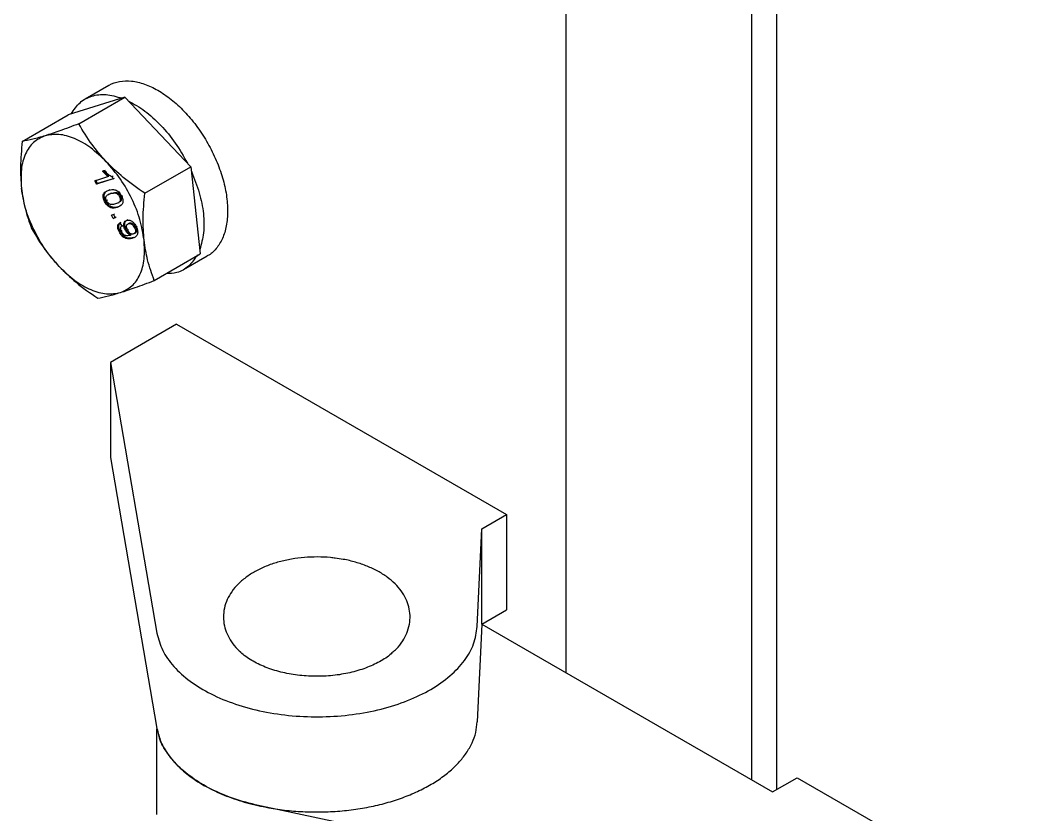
# Model space of a CAD drawing. Header units: millimetres. Extents: x 861 to 27901, y 673 to 17923.
# Drawn here: x 23263.9 to 23402.9, y 7300.6 to 7408.6 of the extents above; entities that cross this region are included whole.
import ezdxf

# ---------------------------------------------------------------- set-up
doc = ezdxf.new("R2010")
doc.units = ezdxf.units.MM
doc.header["$LTSCALE"] = 33.3

msp = doc.modelspace()

# ---------------------------------------------------------------- linework, layer by layer
at = {"color": 7, "linetype": 'Continuous', "lineweight": 25}
for p, q in [((23338.13, 7319.84), (23338.13, 7513.08)), ((23363.35, 7305.28), (23363.35, 7507.74)), ((23366.72, 7507.03), (23366.72, 7303.99)), ((23275.93, 7399.73), (23272.71, 7397.88)), ((23278.12, 7398.14), (23270.43, 7395.74)), ((23271.87, 7394.52), (23278.12, 7398.14)), ((23278.12, 7398.14), (23287.1, 7388.68)), ((23264.17, 7392.13), (23270.43, 7395.74)), ((23280.84, 7385.07), (23287.1, 7388.68)), ((23287.1, 7388.68), (23288.38, 7376.82)), ((23274.04, 7386.78), (23275.82, 7387.34)), ((23276.55, 7387.03), (23274.26, 7386.32)), ((23276.51, 7387.05), (23274.4, 7386.4)), ((23275.08, 7388.07), (23275.35, 7388.16)), ((23275.08, 7388.07), (23275.22, 7388.16)), ((23275.82, 7387.34), (23275.08, 7388.07)), ((23275.96, 7387.42), (23275.22, 7388.16)), ((23275.35, 7388.16), (23275.49, 7388.24)), ((23275.82, 7387.34), (23275.96, 7387.42)), ((23276.54, 7387.41), (23276.4, 7387.33)), ((23276.4, 7387.33), (23276.55, 7387.03)), ((23276.55, 7387.03), (23276.69, 7387.11)), ((23274.04, 7386.78), (23274.18, 7386.86)), ((23274.26, 7386.32), (23274.04, 7386.78)), ((23274.4, 7386.4), (23274.18, 7386.86)), ((23274.26, 7386.32), (23274.4, 7386.4)), ((23275.95, 7385.5), (23276.09, 7385.58)), ((23275.19, 7384.85), (23275.33, 7384.93)), ((23275.76, 7384.13), (23275.62, 7384.05)), ((23275.98, 7384.97), (23275.84, 7384.89)), ((23275.99, 7384.95), (23276.32, 7385.11)), ((23276.32, 7385.11), (23276.18, 7385.03)), ((23277.02, 7385.05), (23277.16, 7385.13)), ((23277.55, 7384.69), (23277.41, 7384.61)), ((23277.67, 7384.69), (23277.81, 7384.77)), ((23275.5, 7384.05), (23275.36, 7383.97)), ((23277.2, 7383.76), (23277.34, 7383.84)), ((23276.29, 7382.1), (23276.58, 7382.2)), ((23276.29, 7382.1), (23276.43, 7382.19)), ((23276.52, 7381.64), (23276.29, 7382.1)), ((23276.81, 7381.73), (23276.52, 7381.64)), ((23276.52, 7381.64), (23276.66, 7381.72)), ((23276.58, 7382.2), (23276.72, 7382.28)), ((23276.58, 7382.2), (23276.81, 7381.73)), ((23276.79, 7381.76), (23276.66, 7381.72)), ((23276.95, 7381.81), (23276.81, 7381.73)), ((23278.38, 7381.41), (23278.52, 7381.49)), ((23277.33, 7379.87), (23277.47, 7379.95)), ((23277.43, 7381.06), (23277.57, 7381.14)), ((23277.43, 7381.06), (23277.69, 7380.6)), ((23277.61, 7379.93), (23277.75, 7380.01)), ((23277.69, 7380.6), (23277.83, 7380.68)), ((23278.14, 7380.15), (23278.28, 7380.23)), ((23278.42, 7380.82), (23278.42, 7380.82)), ((23278.47, 7380.08), (23278.62, 7380.17)), ((23278.73, 7381.02), (23278.59, 7380.94)), ((23279.59, 7380.45), (23279.45, 7380.37)), ((23279.67, 7380.53), (23279.81, 7380.61)), ((23278.79, 7379.38), (23278.93, 7379.46)), ((23278.79, 7379.38), (23278.84, 7379.4)), ((23278.84, 7379.4), (23278.98, 7379.48)), ((23278.93, 7379.46), (23278.98, 7379.48)), ((23279.43, 7379.62), (23279.29, 7379.54)), ((23279.47, 7379.66), (23279.61, 7379.74)), ((23282.12, 7373.21), (23288.38, 7376.82)), ((23286.1, 7374.69), (23289.32, 7376.55)), ((23285.15, 7367.26), (23276.18, 7362.08)), ((23285.15, 7367.26), (23330, 7341.37)), ((23276.18, 7362.08), (23282.48, 7325.24)), ((23276.18, 7362.08), (23276.18, 7349.13)), ((23276.18, 7349.13), (23282.48, 7312.3)), ((23326.63, 7339.43), (23330, 7341.37)), ((23330, 7341.37), (23330, 7328.42)), ((23326.03, 7326.15), (23326.63, 7339.43)), ((23326.63, 7326.48), (23326.63, 7339.43)), ((23326.63, 7326.48), (23330, 7328.42)), ((23326.63, 7326.48), (23326.03, 7313.2)), ((23326.63, 7326.48), (23366.16, 7303.66)), ((23282.4, 7312.24), (23282.4, 7300.59)), ((23366.16, 7303.66), (23369.52, 7305.6)), ((23369.52, 7305.6), (23402.88, 7286.35)), ((23393.91, 7281.17), (23296.71, 7301.71))]:
    msp.add_line(p, q, dxfattribs=at)
for points, knots in [([(23275.94, 7399.72), (23275.95, 7399.74), (23276.36, 7400.07), (23277.4, 7400.32), (23279.01, 7400.41), (23280.78, 7399.99), (23282.61, 7399.15), (23284.44, 7397.89), (23286.21, 7396.26), (23287.84, 7394.33), (23289.28, 7392.17), (23290.46, 7389.86), (23291.36, 7387.48), (23291.93, 7385.13), (23292.15, 7382.89), (23292.01, 7380.85), (23291.53, 7379.07), (23290.69, 7377.67), (23289.92, 7376.83), (23289.38, 7376.61), (23289.3, 7376.58)], [0, 0, 0, 0, 0.002895, 0.064551, 0.126207, 0.187863, 0.249519, 0.311175, 0.372831, 0.434487, 0.496143, 0.557799, 0.619455, 0.681111, 0.742767, 0.804423, 0.866079, 0.927735, 0.989391, 1, 1, 1, 1]), ([(23271.87, 7394.52), (23270.97, 7394.19), (23269.29, 7393.55), (23267.91, 7393.1), (23267.27, 7392.89)], [0, 0, 0, 0, 0.532771, 1, 1, 1, 1]), ([(23275.6, 7389.36), (23274.93, 7390.13), (23273.48, 7391.77), (23272.43, 7393.57), (23271.87, 7394.52)], [0, 0, 0, 0, 0.467229, 1, 1, 1, 1]), ([(23267.27, 7392.89), (23266.69, 7392.72), (23265.46, 7392.36), (23264.62, 7392.21), (23264.17, 7392.13)], [0, 0, 0, 0, 0.467229, 1, 1, 1, 1]), ([(23264.17, 7392.13), (23264.06, 7390.96), (23263.85, 7388.77), (23263.99, 7386.72), (23264.06, 7385.77)], [0, 0, 0, 0, 0.532771, 1, 1, 1, 1]), ([(23280.84, 7385.07), (23279.83, 7385.76), (23277.94, 7387.07), (23276.35, 7388.63), (23275.6, 7389.36)], [0, 0, 0, 0, 0.532771, 1, 1, 1, 1]), ([(23275.35, 7388.16), (23275.51, 7387.98), (23275.85, 7387.61), (23276.22, 7387.42), (23276.4, 7387.33)], [0, 0, 0, 0, 0.500866, 1, 1, 1, 1]), ([(23264.06, 7385.77), (23264.2, 7384.85), (23264.49, 7382.88), (23265.12, 7381.18), (23265.45, 7380.27)], [0, 0, 0, 0, 0.467229, 1, 1, 1, 1]), ([(23275.19, 7384.85), (23275.23, 7384.94), (23275.3, 7385.12), (23275.56, 7385.35), (23275.8, 7385.44), (23275.95, 7385.5)], [0, 0, 0, 0, 0.249754, 0.499871, 1, 1, 1, 1]), ([(23275.95, 7385.5), (23276.08, 7385.53), (23276.35, 7385.6), (23276.73, 7385.58), (23277.05, 7385.44), (23277.3, 7385.26), (23277.51, 7384.99), (23277.62, 7384.79), (23277.67, 7384.69)], [0, 0, 0, 0, 0.250482, 0.500346, 0.631705, 0.750221, 0.874987, 1, 1, 1, 1]), ([(23275.36, 7383.97), (23275.29, 7384.12), (23275.2, 7384.36), (23275.17, 7384.62), (23275.17, 7384.76), (23275.18, 7384.82), (23275.19, 7384.85)], [0, 0, 0, 0, 0.498795, 0.749148, 0.874576, 1, 1, 1, 1]), ([(23275.5, 7384.05), (23275.44, 7384.2), (23275.34, 7384.44), (23275.3, 7384.74), (23275.32, 7384.87), (23275.33, 7384.93)], [0, 0, 0, 0, 0.499036, 0.74951, 1, 1, 1, 1]), ([(23275.33, 7384.93), (23275.37, 7385.02), (23275.44, 7385.2), (23275.57, 7385.31), (23275.64, 7385.36)], [0, 0, 0, 0, 0.499636, 1, 1, 1, 1]), ([(23275.62, 7384.05), (23275.59, 7384.12), (23275.53, 7384.28), (23275.53, 7384.49), (23275.57, 7384.66), (23275.76, 7384.89), (23275.99, 7384.97), (23276.18, 7385.03)], [0, 0, 0, 0, 0.124696, 0.249462, 0.374432, 0.499637, 1, 1, 1, 1]), ([(23276.18, 7385.03), (23276.31, 7385.06), (23276.5, 7385.11), (23276.78, 7385.13), (23276.94, 7385.07), (23277.02, 7385.05)], [0, 0, 0, 0, 0.5003723, 0.7505151, 1, 1, 1, 1]), ([(23276.32, 7385.11), (23276.45, 7385.14), (23276.64, 7385.19), (23276.92, 7385.21), (23277.08, 7385.15), (23277.16, 7385.13)], [0, 0, 0, 0, 0.500372, 0.750515, 1, 1, 1, 1]), ([(23277.41, 7384.61), (23277.44, 7384.53), (23277.5, 7384.38), (23277.51, 7384.17), (23277.47, 7383.99), (23277.27, 7383.76), (23277.04, 7383.69), (23276.85, 7383.63)], [0, 0, 0, 0, 0.124745, 0.249484, 0.374471, 0.499648, 1, 1, 1, 1]), ([(23277.02, 7385.05), (23277.05, 7385.02), (23277.13, 7384.98), (23277.24, 7384.88), (23277.33, 7384.75), (23277.38, 7384.66), (23277.41, 7384.61)], [0, 0, 0, 0, 0.250158, 0.500156, 0.750032, 1, 1, 1, 1]), ([(23277.67, 7384.69), (23277.72, 7384.58), (23277.81, 7384.37), (23277.87, 7384.06), (23277.85, 7383.78), (23277.64, 7383.39), (23277.33, 7383.26), (23277.08, 7383.16)], [0, 0, 0, 0, 0.1253733, 0.2506437, 0.3756975, 0.5011132, 1, 1, 1, 1]), ([(23277.16, 7385.13), (23277.19, 7385.1), (23277.27, 7385.06), (23277.38, 7384.96), (23277.46, 7384.85), (23277.51, 7384.76), (23277.54, 7384.71), (23277.55, 7384.69)], [0, 0, 0, 0, 0.250055, 0.499949, 0.749722, 0.874857, 1, 1, 1, 1]), ([(23277.55, 7384.69), (23277.58, 7384.62), (23277.64, 7384.46), (23277.65, 7384.25), (23277.61, 7384.08), (23277.5, 7383.94), (23277.39, 7383.9), (23277.32, 7383.87)], [0, 0, 0, 0, 0.1831229, 0.3662374, 0.549716, 0.7334739, 1, 1, 1, 1]), ([(23280.73, 7378.71), (23280.66, 7379.66), (23280.52, 7381.71), (23280.73, 7383.9), (23280.84, 7385.07)], [0, 0, 0, 0, 0.467229, 1, 1, 1, 1]), ([(23277.08, 7383.16), (23276.95, 7383.12), (23276.68, 7383.05), (23276.31, 7383.07), (23275.98, 7383.21), (23275.74, 7383.39), (23275.52, 7383.66), (23275.41, 7383.86), (23275.36, 7383.97)], [0, 0, 0, 0, 0.250476, 0.500347, 0.625768, 0.750176, 0.87497, 1, 1, 1, 1]), ([(23277.22, 7383.24), (23277.09, 7383.2), (23276.82, 7383.13), (23276.45, 7383.15), (23276.12, 7383.29), (23275.88, 7383.48), (23275.66, 7383.74), (23275.55, 7383.95), (23275.5, 7384.05)], [0, 0, 0, 0, 0.250472, 0.500339, 0.626188, 0.75018, 0.874972, 1, 1, 1, 1]), ([(23276.85, 7383.63), (23276.67, 7383.57), (23276.43, 7383.5), (23276.1, 7383.56), (23275.92, 7383.67), (23275.75, 7383.83), (23275.67, 7383.98), (23275.62, 7384.05)], [0, 0, 0, 0, 0.50041, 0.625613, 0.75058, 0.875344, 1, 1, 1, 1]), ([(23278.14, 7380.15), (23278.11, 7380.22), (23278.04, 7380.37), (23277.99, 7380.59), (23277.97, 7380.8), (23277.99, 7380.99), (23278.05, 7381.15), (23278.16, 7381.31), (23278.29, 7381.37), (23278.38, 7381.41)], [0, 0, 0, 0, 0.125074, 0.250064, 0.373261, 0.500199, 0.624296, 0.750369, 1, 1, 1, 1]), ([(23278.28, 7380.23), (23278.27, 7380.26), (23278.23, 7380.34), (23278.18, 7380.49), (23278.13, 7380.67), (23278.11, 7380.88), (23278.13, 7381.07), (23278.19, 7381.23), (23278.26, 7381.34), (23278.33, 7381.38), (23278.35, 7381.39)], [0, 0, 0, 0, 0.07547, 0.150945, 0.301578, 0.450313, 0.603034, 0.752855, 0.90453, 1, 1, 1, 1]), ([(23278.38, 7381.41), (23278.48, 7381.43), (23278.63, 7381.46), (23278.87, 7381.39), (23279.06, 7381.29), (23279.24, 7381.14), (23279.47, 7380.91), (23279.59, 7380.68), (23279.67, 7380.53)], [0, 0, 0, 0, 0.2498689, 0.3764535, 0.5003477, 0.6272386, 0.7508241, 1, 1, 1, 1]), ([(23265.45, 7380.27), (23266.01, 7379.32), (23267.06, 7377.52), (23268.51, 7375.88), (23269.19, 7375.11)], [0, 0, 0, 0, 0.532771, 1, 1, 1, 1]), ([(23277.33, 7379.87), (23277.28, 7380), (23277.19, 7380.2), (23277.15, 7380.45), (23277.15, 7380.68), (23277.23, 7380.92), (23277.37, 7381.01), (23277.43, 7381.06)], [0, 0, 0, 0, 0.249859, 0.375718, 0.500481, 0.749846, 1, 1, 1, 1]), ([(23277.47, 7379.95), (23277.42, 7380.08), (23277.33, 7380.28), (23277.29, 7380.53), (23277.29, 7380.76), (23277.37, 7381), (23277.51, 7381.09), (23277.57, 7381.14)], [0, 0, 0, 0, 0.249859, 0.375956, 0.500482, 0.749847, 1, 1, 1, 1]), ([(23279.31, 7379.05), (23279.17, 7379.01), (23278.89, 7378.94), (23278.48, 7378.97), (23278.13, 7379.14), (23277.88, 7379.35), (23277.65, 7379.63), (23277.53, 7379.84), (23277.47, 7379.95)], [0, 0, 0, 0, 0.2504849, 0.5001185, 0.6280399, 0.7500924, 0.8749937, 1, 1, 1, 1]), ([(23277.69, 7380.6), (23277.65, 7380.57), (23277.57, 7380.51), (23277.52, 7380.38), (23277.51, 7380.26), (23277.52, 7380.15), (23277.56, 7380.04), (23277.59, 7379.97), (23277.61, 7379.93)], [0, 0, 0, 0, 0.276477, 0.499318, 0.623718, 0.749496, 0.874756, 1, 1, 1, 1]), ([(23278.84, 7379.4), (23278.78, 7379.44), (23278.64, 7379.51), (23278.45, 7379.69), (23278.28, 7379.9), (23278.19, 7380.06), (23278.14, 7380.15)], [0, 0, 0, 0, 0.248943, 0.49945, 0.750285, 1, 1, 1, 1]), ([(23278.98, 7379.48), (23278.92, 7379.52), (23278.78, 7379.59), (23278.59, 7379.77), (23278.41, 7379.98), (23278.33, 7380.14), (23278.28, 7380.23)], [0, 0, 0, 0, 0.24954, 0.50198, 0.751372, 1, 1, 1, 1]), ([(23278.47, 7380.08), (23278.43, 7380.18), (23278.37, 7380.33), (23278.34, 7380.52), (23278.35, 7380.65), (23278.38, 7380.76), (23278.45, 7380.87), (23278.53, 7380.91), (23278.59, 7380.94)], [0, 0, 0, 0, 0.249521, 0.373851, 0.499889, 0.624096, 0.750315, 1, 1, 1, 1]), ([(23279.29, 7379.54), (23279.22, 7379.53), (23279.13, 7379.51), (23278.98, 7379.55), (23278.86, 7379.61), (23278.75, 7379.7), (23278.61, 7379.85), (23278.53, 7379.99), (23278.47, 7380.08)], [0, 0, 0, 0, 0.249976, 0.378222, 0.500342, 0.627452, 0.750811, 1, 1, 1, 1]), ([(23278.59, 7380.94), (23278.66, 7380.95), (23278.79, 7380.98), (23279, 7380.89), (23279.15, 7380.78), (23279.31, 7380.62), (23279.39, 7380.47), (23279.45, 7380.37)], [0, 0, 0, 0, 0.25025, 0.499842, 0.629576, 0.750665, 1, 1, 1, 1]), ([(23278.73, 7381.02), (23278.8, 7381.03), (23278.93, 7381.06), (23279.14, 7380.97), (23279.29, 7380.86), (23279.45, 7380.7), (23279.53, 7380.55), (23279.59, 7380.45)], [0, 0, 0, 0, 0.25025, 0.499841, 0.629288, 0.750666, 1, 1, 1, 1]), ([(23279.67, 7380.53), (23279.72, 7380.43), (23279.81, 7380.22), (23279.87, 7379.92), (23279.87, 7379.64), (23279.78, 7379.33), (23279.54, 7379.1), (23279.29, 7379.01), (23279.17, 7378.97)], [0, 0, 0, 0, 0.125064, 0.25009, 0.37511, 0.500169, 0.749441, 1, 1, 1, 1]), ([(23279.45, 7380.37), (23279.49, 7380.27), (23279.55, 7380.13), (23279.57, 7379.94), (23279.55, 7379.81), (23279.51, 7379.71), (23279.43, 7379.6), (23279.34, 7379.57), (23279.29, 7379.54)], [0, 0, 0, 0, 0.249017, 0.372138, 0.499365, 0.623562, 0.749893, 1, 1, 1, 1]), ([(23279.59, 7380.45), (23279.63, 7380.36), (23279.69, 7380.21), (23279.71, 7380.02), (23279.69, 7379.89), (23279.65, 7379.79), (23279.57, 7379.68), (23279.48, 7379.65), (23279.43, 7379.62)], [0, 0, 0, 0, 0.249017, 0.371845, 0.499365, 0.623226, 0.749892, 1, 1, 1, 1]), ([(23279.17, 7378.97), (23279.03, 7378.93), (23278.75, 7378.85), (23278.34, 7378.89), (23277.99, 7379.06), (23277.74, 7379.27), (23277.51, 7379.55), (23277.39, 7379.76), (23277.33, 7379.87)], [0, 0, 0, 0, 0.2504849, 0.5001185, 0.6278992, 0.7500924, 0.8749937, 1, 1, 1, 1]), ([(23277.61, 7379.93), (23277.65, 7379.86), (23277.72, 7379.72), (23277.87, 7379.55), (23278.04, 7379.42), (23278.37, 7379.32), (23278.6, 7379.35), (23278.79, 7379.38)], [0, 0, 0, 0, 0.125207, 0.25031, 0.375339, 0.50062, 1, 1, 1, 1]), ([(23282.12, 7373.21), (23281.79, 7374.12), (23281.16, 7375.82), (23280.87, 7377.79), (23280.73, 7378.71)], [0, 0, 0, 0, 0.532771, 1, 1, 1, 1]), ([(23287.98, 7376.7), (23287.61, 7376.15), (23286.87, 7375.06), (23285.38, 7374.2), (23284.21, 7374.15), (23283.7, 7374.12)], [0, 0, 0, 0, 0.362113, 0.724226, 1, 1, 1, 1]), ([(23269.19, 7375.11), (23269.93, 7374.38), (23271.53, 7372.82), (23273.42, 7371.51), (23274.43, 7370.81)], [0, 0, 0, 0, 0.467229, 1, 1, 1, 1]), ([(23277.53, 7371.58), (23278.17, 7371.79), (23279.54, 7372.24), (23281.23, 7372.87), (23282.12, 7373.21)], [0, 0, 0, 0, 0.467229, 1, 1, 1, 1]), ([(23274.43, 7370.81), (23274.88, 7370.89), (23275.72, 7371.04), (23276.95, 7371.41), (23277.53, 7371.58)], [0, 0, 0, 0, 0.532771, 1, 1, 1, 1]), ([(23306.72, 7335.44), (23306.51, 7335.47), (23305.72, 7335.59), (23304.3, 7335.63), (23302.52, 7335.57), (23300.77, 7335.35), (23299.08, 7334.97), (23297.48, 7334.45), (23296, 7333.77), (23294.68, 7332.96), (23293.54, 7332), (23292.65, 7330.96), (23292, 7329.84), (23291.61, 7328.67), (23291.48, 7327.45), (23291.61, 7326.26), (23291.98, 7325.13), (23292.58, 7324.06), (23293.23, 7323.23), (23293.74, 7322.79), (23293.9, 7322.65)], [0, 0, 0, 0, 0.022554, 0.083809, 0.145052, 0.206389, 0.267931, 0.32981, 0.39214, 0.454958, 0.518044, 0.58059, 0.635233, 0.693832, 0.750223, 0.805156, 0.859691, 0.914912, 0.971797, 1, 1, 1, 1]), ([(23314.55, 7322.69), (23314.71, 7322.82), (23315.24, 7323.27), (23315.89, 7324.13), (23316.5, 7325.26), (23316.84, 7326.44), (23316.93, 7327.65), (23316.76, 7328.83), (23316.35, 7329.96), (23315.72, 7331.02), (23314.87, 7332), (23313.8, 7332.91), (23312.53, 7333.7), (23311.09, 7334.38), (23309.51, 7334.92), (23308.04, 7335.28), (23307.09, 7335.39), (23306.72, 7335.44)], [0, 0, 0, 0, 0.032229, 0.107957, 0.173904, 0.244567, 0.312667, 0.379234, 0.445501, 0.512835, 0.582322, 0.654276, 0.728167, 0.803051, 0.878059, 0.952847, 1, 1, 1, 1]), ([(23314.55, 7322.69), (23314.47, 7322.6), (23314.01, 7322.11), (23312.78, 7321.35), (23310.9, 7320.47), (23308.74, 7319.84), (23306.41, 7319.45), (23303.99, 7319.34), (23301.58, 7319.5), (23299.28, 7319.93), (23297.15, 7320.61), (23295.34, 7321.53), (23294.18, 7322.28), (23293.77, 7322.75), (23293.72, 7322.81)], [0, 0, 0, 0, 0.020012, 0.116711, 0.21341, 0.310109, 0.406809, 0.503508, 0.600207, 0.696906, 0.793605, 0.890304, 0.987003, 1, 1, 1, 1]), ([(23296.71, 7301.71), (23295.55, 7302), (23293.24, 7302.56), (23290.15, 7303.83), (23287.47, 7305.37), (23285.28, 7307.15), (23283.71, 7309.12), (23282.87, 7310.58), (23282.75, 7311.37), (23282.74, 7311.44)], [0, 0, 0, 0, 0.164099, 0.328198, 0.492297, 0.656396, 0.820495, 0.984594, 1, 1, 1, 1])]:
    msp.add_open_spline(points, degree=3, knots=knots, dxfattribs=at)
for points in [[(23270.83, 7395.86), (23271.2, 7396.42), (23271.93, 7397.52), (23273.58, 7398.38), (23275.52, 7398.64), (23276.99, 7398.22), (23277.72, 7398.01)], [(23278.59, 7397.64), (23279.35, 7397.22), (23280.86, 7396.38), (23283.04, 7394.37), (23285.05, 7391.96), (23286.1, 7390.1), (23286.63, 7389.17)], [(23267.27, 7392.89), (23266.72, 7392.64), (23265.62, 7392.14), (23264.54, 7390.51), (23263.93, 7388.39), (23264.02, 7386.64), (23264.06, 7385.77)], [(23275.6, 7389.36), (23274.9, 7390.03), (23273.5, 7391.37), (23271.27, 7392.61), (23269.11, 7393.23), (23267.88, 7393), (23267.27, 7392.89)], [(23280.73, 7378.71), (23280.58, 7379.63), (23280.28, 7381.47), (23279.13, 7384.33), (23277.58, 7387.08), (23276.26, 7388.6), (23275.6, 7389.36)], [(23287.17, 7388.06), (23287.56, 7387.09), (23288.33, 7385.14), (23288.87, 7382.28), (23288.93, 7379.61), (23288.52, 7378.17), (23288.31, 7377.45)], [(23269.19, 7375.11), (23268.53, 7375.87), (23267.22, 7377.4), (23265.67, 7380.14), (23264.52, 7383.01), (23264.21, 7384.85), (23264.06, 7385.77)], [(23277.53, 7371.58), (23278.07, 7371.83), (23279.17, 7372.33), (23280.25, 7373.96), (23280.86, 7376.09), (23280.77, 7377.83), (23280.73, 7378.71)], [(23269.19, 7375.11), (23269.89, 7374.44), (23271.29, 7373.1), (23273.52, 7371.87), (23275.68, 7371.25), (23276.91, 7371.47), (23277.53, 7371.58)], [(23282.48, 7325.24), (23282.69, 7324.46), (23283.11, 7322.89), (23284.69, 7320.68), (23286.91, 7318.67), (23289.75, 7316.94), (23293.11, 7315.54), (23296.86, 7314.54), (23300.87, 7313.95), (23304.99, 7313.81), (23309.09, 7314.12), (23313.02, 7314.87), (23316.63, 7316.03), (23319.81, 7317.56), (23322.43, 7319.41), (23324.39, 7321.51), (23325.69, 7323.78), (23325.92, 7325.36), (23326.03, 7326.15)], [(23282.48, 7312.3), (23282.63, 7311.69), (23282.93, 7310.47), (23283.95, 7308.72), (23285.38, 7307.07), (23287.21, 7305.55), (23289.4, 7304.21), (23291.92, 7303.07), (23294.68, 7302.13), (23296.68, 7301.72), (23297.69, 7301.51)], [(23297.69, 7301.51), (23298.5, 7301.38), (23300.12, 7301.12), (23302.63, 7300.94), (23305.15, 7300.92), (23307.66, 7301.06), (23310.13, 7301.38), (23312.52, 7301.85), (23314.79, 7302.48), (23316.93, 7303.26), (23318.89, 7304.18), (23320.66, 7305.21), (23322.21, 7306.37), (23323.53, 7307.61), (23324.58, 7308.94), (23325.36, 7310.32), (23325.88, 7311.75), (23325.98, 7312.72), (23326.03, 7313.2)]]:
    msp.add_open_spline(points, degree=3, dxfattribs=at)

doc.saveas('drawing.dxf')
